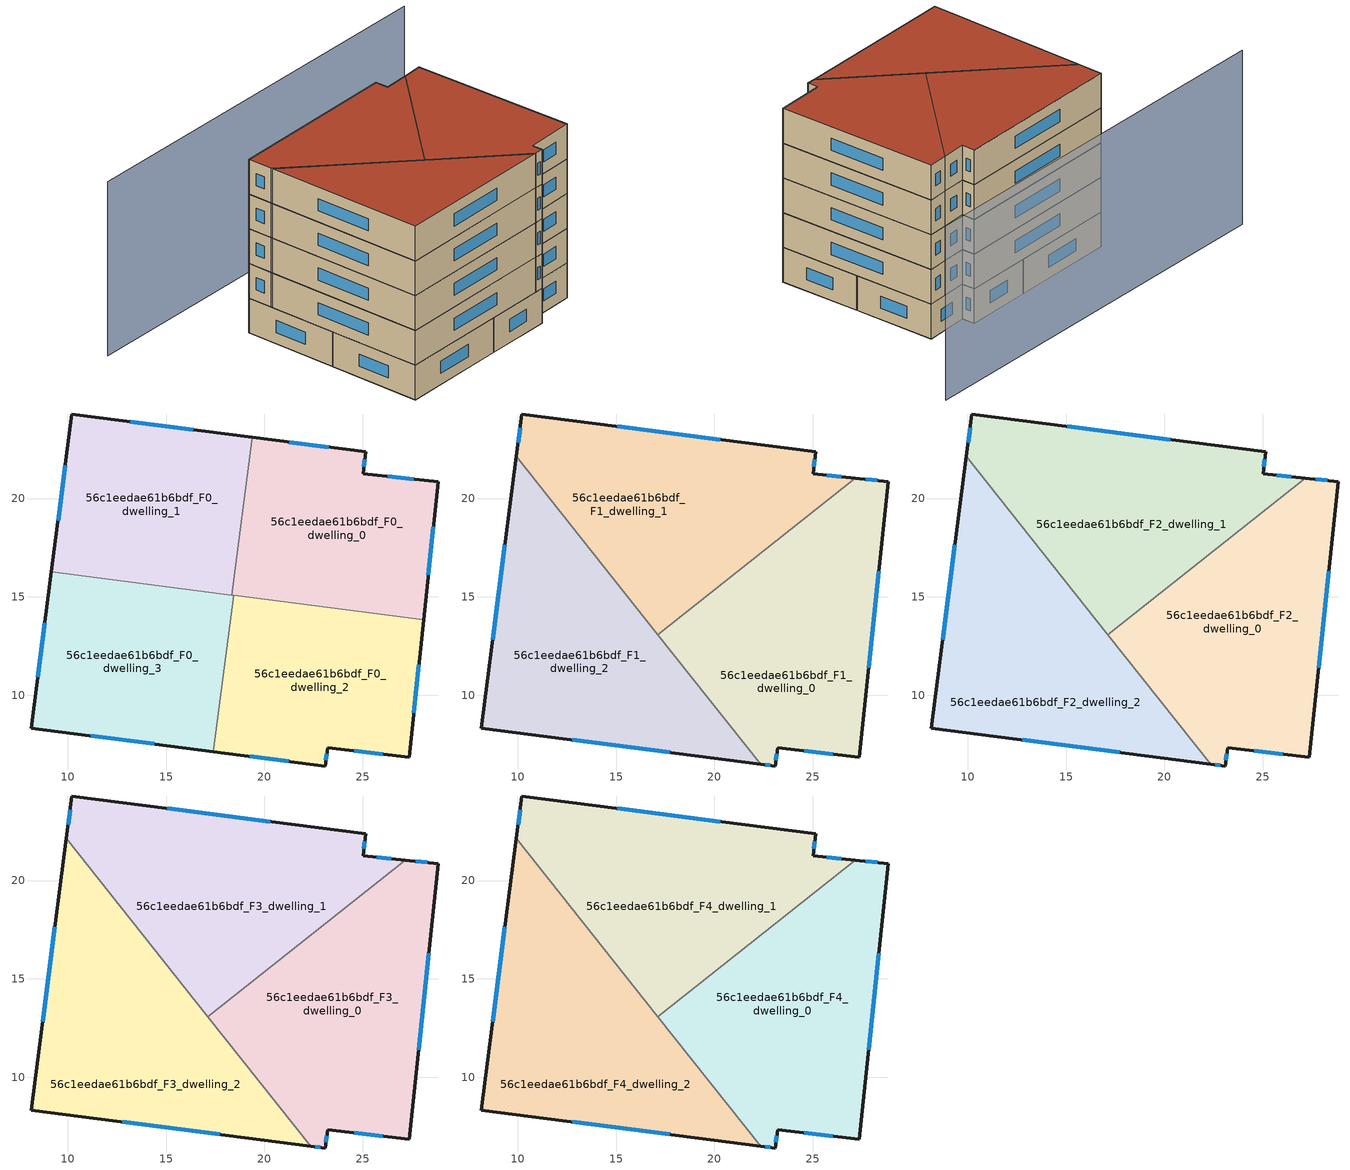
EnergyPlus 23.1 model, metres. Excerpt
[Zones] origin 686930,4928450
56c1eedae61b6bdf_F0_dwelling_0
 floor ground (EU_floor_Construction): 28.1,13.83 28.84,20.86 25.02,21.26 25.16,22.37 19.37,23.12 18.34,15.09 z0
 wall outside (EU_wall_Construction): 19.37,23.12 25.16,22.37 25.02,21.26 28.84,20.86 28.1,13.83 z0:3
 wall to 56c1eedae61b6bdf_F0_dwelling_1 (EU_wall_Construction): 18.34,15.09 19.37,23.12 z0:3
 wall to 56c1eedae61b6bdf_F0_dwelling_2 (EU_wall_Construction): 28.1,13.83 18.43,15.08 z0:3
 wall to 56c1eedae61b6bdf_F0_dwelling_3 (EU_wall_Construction): 18.43,15.08 18.34,15.09 z0:3
 window (EU_Window_Construction): 26.27,21.13 27.6,20.99 / 28.6,18.58 28.34,16.12 / 21.26,22.88 23.28,22.62 / 25.12,22.01 25.07,21.62 z0.98:2.02
56c1eedae61b6bdf_F0_dwelling_1
 floor ground (EU_floor_Construction): 18.34,15.09 19.37,23.12 10.2,24.3 9.17,16.27 z0
 wall outside (EU_wall_Construction): 9.17,16.27 10.2,24.3 19.37,23.12 z0:3
 wall to 56c1eedae61b6bdf_F0_dwelling_3 (EU_wall_Construction): 18.34,15.09 9.17,16.27 z0:3
 window (EU_Window_Construction): 9.51,18.88 9.87,21.69 / 13.19,23.92 16.39,23.5 z0.98:2.02
56c1eedae61b6bdf_F0_dwelling_2
 floor ground (EU_floor_Construction): 27.36,6.84 28.1,13.83 18.43,15.08 17.41,7.13 23.09,6.39 23.21,7.31 z0
 wall outside (EU_wall_Construction): 28.1,13.83 27.36,6.84 23.21,7.31 23.09,6.39 17.41,7.13 z0:3
 wall to 56c1eedae61b6bdf_F0_dwelling_3 (EU_wall_Construction): 17.41,7.13 18.43,15.08 z0:3
 window (EU_Window_Construction): 26.01,7 24.56,7.16 / 23.17,7.01 23.13,6.69 / 21.24,6.63 19.26,6.89 / 27.86,11.56 27.6,9.11 z0.98:2.02
 ceiling adiabatic (EU_roof_Construction): 19.48,14.94 18.29,14 18.43,15.08 z3
56c1eedae61b6bdf_F0_dwelling_3
 floor ground (EU_floor_Construction): 17.41,7.13 18.43,15.08 9.17,16.27 8.14,8.32 z0
 wall outside (EU_wall_Construction): 17.41,7.13 8.14,8.32 9.17,16.27 z0:3
 window (EU_Window_Construction): 14.39,7.52 11.16,7.93 / 8.48,10.91 8.84,13.69 z0.98:2.02
 ceiling adiabatic (EU_roof_Construction): 18.43,15.08 18.29,14 17.13,13.07 15.2,15.49 z3
56c1eedae61b6bdf_F1_dwelling_0
 floor to 56c1eedae61b6bdf_F0_dwelling_2 (EU_floor_Construction): 27.36,6.84 28.1,13.83 19.48,14.94 18.29,14 18.03,11.94 22.35,6.49 23.09,6.39 23.21,7.31 z3
 floor to 56c1eedae61b6bdf_F0_dwelling_0 (EU_floor_Construction): 28.1,13.83 28.84,20.86 27.16,21.04 19.48,14.94 z3
 floor to 56c1eedae61b6bdf_F0_dwelling_3 (EU_floor_Construction): 18.03,11.94 18.29,14 17.13,13.07 z3
 wall outside (EU_wall_Construction): 27.16,21.04 28.84,20.86 27.36,6.84 23.21,7.31 23.09,6.39 22.35,6.49 z3:6
 wall to 56c1eedae61b6bdf_F1_dwelling_1 (EU_wall_Construction): 17.13,13.07 27.16,21.04 z3:6
 wall to 56c1eedae61b6bdf_F1_dwelling_2 (EU_wall_Construction): 22.35,6.49 17.13,13.07 z3:6
 window (EU_Window_Construction): 27.71,20.98 28.3,20.92 / 28.36,16.3 27.85,11.4 / 26.01,7 24.56,7.16 / 23.17,7.01 23.13,6.69 / 22.85,6.42 22.59,6.46 z3.98:5.02
56c1eedae61b6bdf_F1_dwelling_1
 floor to 56c1eedae61b6bdf_F0_dwelling_0 (EU_floor_Construction): 27.16,21.04 25.02,21.26 25.16,22.37 19.37,23.12 18.34,15.09 19.48,14.94 z3
 floor to 56c1eedae61b6bdf_F0_dwelling_1 (EU_floor_Construction): 18.34,15.09 19.37,23.12 10.2,24.3 9.93,22.14 15.2,15.49 z3
 floor adiabatic (EU_floor_Construction): 19.48,14.94 15.2,15.49 17.13,13.07 z3
 wall outside (EU_wall_Construction): 9.93,22.14 10.2,24.3 25.16,22.37 25.02,21.26 27.16,21.04 z3:6
 wall to 56c1eedae61b6bdf_F1_dwelling_2 (EU_wall_Construction): 17.13,13.07 9.93,22.14 z3:6
 window (EU_Window_Construction): 15.07,23.68 20.3,23 / 25.12,22.01 25.07,21.62 / 25.72,21.19 26.47,21.11 / 10.02,22.84 10.11,23.6 z3.98:5.02
56c1eedae61b6bdf_F1_dwelling_2
 floor to 56c1eedae61b6bdf_F0_dwelling_3 (EU_floor_Construction): 17.41,7.13 18.03,11.94 15.2,15.49 9.17,16.27 8.14,8.32 z3
 floor to 56c1eedae61b6bdf_F0_dwelling_2 (EU_floor_Construction): 22.35,6.49 18.03,11.94 17.41,7.13 z3
 floor to 56c1eedae61b6bdf_F0_dwelling_1 (EU_floor_Construction): 15.2,15.49 9.93,22.14 9.17,16.27 z3
 wall outside (EU_wall_Construction): 22.35,6.49 8.14,8.32 9.93,22.14 z3:6
 window (EU_Window_Construction): 17.73,7.09 12.77,7.73 / 8.72,12.82 9.35,17.65 z3.98:5.02
56c1eedae61b6bdf_F2_dwelling_0
 floor to 56c1eedae61b6bdf_F1_dwelling_0 (EU_floor_Construction): 27.36,6.84 28.84,20.86 27.16,21.04 17.13,13.07 22.35,6.49 23.09,6.39 23.21,7.31 z6
 wall outside (EU_wall_Construction): 27.16,21.04 28.84,20.86 27.36,6.84 23.21,7.31 23.09,6.39 22.35,6.49 z6:9
 wall to 56c1eedae61b6bdf_F2_dwelling_1 (EU_wall_Construction): 17.13,13.07 27.16,21.04 z6:9
 wall to 56c1eedae61b6bdf_F2_dwelling_2 (EU_wall_Construction): 22.35,6.49 17.13,13.07 z6:9
 window (EU_Window_Construction): 27.71,20.98 28.3,20.92 / 28.36,16.3 27.85,11.4 / 26.01,7 24.56,7.16 / 23.17,7.01 23.13,6.69 / 22.85,6.42 22.59,6.46 z6.98:8.02
56c1eedae61b6bdf_F2_dwelling_1
 floor to 56c1eedae61b6bdf_F1_dwelling_1 (EU_floor_Construction): 27.16,21.04 25.02,21.26 25.16,22.37 10.2,24.3 9.93,22.14 17.13,13.07 z6
 wall outside (EU_wall_Construction): 9.93,22.14 10.2,24.3 25.16,22.37 25.02,21.26 27.16,21.04 z6:9
 wall to 56c1eedae61b6bdf_F2_dwelling_2 (EU_wall_Construction): 17.13,13.07 9.93,22.14 z6:9
 window (EU_Window_Construction): 15.07,23.68 20.3,23 / 25.12,22.01 25.07,21.62 / 25.72,21.19 26.47,21.11 / 10.02,22.84 10.11,23.6 z6.98:8.02
56c1eedae61b6bdf_F2_dwelling_2
 floor to 56c1eedae61b6bdf_F1_dwelling_2 (EU_floor_Construction): 22.35,6.49 9.93,22.14 8.14,8.32 z6
 wall outside (EU_wall_Construction): 22.35,6.49 8.14,8.32 9.93,22.14 z6:9
 window (EU_Window_Construction): 17.73,7.09 12.77,7.73 / 8.72,12.82 9.35,17.65 z6.98:8.02
56c1eedae61b6bdf_F3_dwelling_0
 floor to 56c1eedae61b6bdf_F2_dwelling_0 (EU_floor_Construction): 27.36,6.84 28.84,20.86 27.16,21.04 17.13,13.07 22.35,6.49 23.09,6.39 23.21,7.31 z9
 wall outside (EU_wall_Construction): 27.16,21.04 28.84,20.86 27.36,6.84 23.21,7.31 23.09,6.39 22.35,6.49 z9:12
 wall to 56c1eedae61b6bdf_F3_dwelling_1 (EU_wall_Construction): 17.13,13.07 27.16,21.04 z9:12
 wall to 56c1eedae61b6bdf_F3_dwelling_2 (EU_wall_Construction): 22.35,6.49 17.13,13.07 z9:12
 window (EU_Window_Construction): 27.71,20.98 28.3,20.92 / 28.36,16.3 27.85,11.4 / 26.01,7 24.56,7.16 / 23.17,7.01 23.13,6.69 / 22.85,6.42 22.59,6.46 z9.98:11.02
56c1eedae61b6bdf_F3_dwelling_1
 floor to 56c1eedae61b6bdf_F2_dwelling_1 (EU_floor_Construction): 27.16,21.04 25.02,21.26 25.16,22.37 10.2,24.3 9.93,22.14 17.13,13.07 z9
 wall outside (EU_wall_Construction): 9.93,22.14 10.2,24.3 25.16,22.37 25.02,21.26 27.16,21.04 z9:12
 wall to 56c1eedae61b6bdf_F3_dwelling_2 (EU_wall_Construction): 17.13,13.07 9.93,22.14 z9:12
 window (EU_Window_Construction): 15.07,23.68 20.3,23 / 25.12,22.01 25.07,21.62 / 25.72,21.19 26.47,21.11 / 10.02,22.84 10.11,23.6 z9.98:11.02
56c1eedae61b6bdf_F3_dwelling_2
 floor to 56c1eedae61b6bdf_F2_dwelling_2 (EU_floor_Construction): 22.35,6.49 9.93,22.14 8.14,8.32 z9
 wall outside (EU_wall_Construction): 22.35,6.49 8.14,8.32 9.93,22.14 z9:12
 window (EU_Window_Construction): 17.73,7.09 12.77,7.73 / 8.72,12.82 9.35,17.65 z9.98:11.02
56c1eedae61b6bdf_F4_dwelling_0
 floor to 56c1eedae61b6bdf_F3_dwelling_0 (EU_floor_Construction): 27.36,6.84 28.84,20.86 27.16,21.04 17.13,13.07 22.35,6.49 23.09,6.39 23.21,7.31 z12
 wall outside (EU_wall_Construction): 27.16,21.04 28.84,20.86 27.36,6.84 23.21,7.31 23.09,6.39 22.35,6.49 z12:15
 wall to 56c1eedae61b6bdf_F4_dwelling_1 (EU_wall_Construction): 17.13,13.07 27.16,21.04 z12:15
 wall to 56c1eedae61b6bdf_F4_dwelling_2 (EU_wall_Construction): 22.35,6.49 17.13,13.07 z12:15
 window (EU_Window_Construction): 27.71,20.98 28.3,20.92 / 28.36,16.3 27.85,11.4 / 26.01,7 24.56,7.16 / 23.17,7.01 23.13,6.69 / 22.85,6.42 22.59,6.46 z12.98:14.02
 roof outside (EU_roof_Construction): 28.84,20.86 27.36,6.84 23.21,7.31 23.09,6.39 22.35,6.49 17.13,13.07 27.16,21.04 z15
56c1eedae61b6bdf_F4_dwelling_1
 floor to 56c1eedae61b6bdf_F3_dwelling_1 (EU_floor_Construction): 27.16,21.04 25.02,21.26 25.16,22.37 10.2,24.3 9.93,22.14 17.13,13.07 z12
 wall outside (EU_wall_Construction): 9.93,22.14 10.2,24.3 25.16,22.37 25.02,21.26 27.16,21.04 z12:15
 wall to 56c1eedae61b6bdf_F4_dwelling_2 (EU_wall_Construction): 17.13,13.07 9.93,22.14 z12:15
 window (EU_Window_Construction): 15.07,23.68 20.3,23 / 25.12,22.01 25.07,21.62 / 25.72,21.19 26.47,21.11 / 10.02,22.84 10.11,23.6 z12.98:14.02
 roof outside (EU_roof_Construction): 25.16,22.37 25.02,21.26 27.16,21.04 17.13,13.07 9.93,22.14 10.2,24.3 z15
56c1eedae61b6bdf_F4_dwelling_2
 floor to 56c1eedae61b6bdf_F3_dwelling_2 (EU_floor_Construction): 22.35,6.49 9.93,22.14 8.14,8.32 z12
 wall outside (EU_wall_Construction): 22.35,6.49 8.14,8.32 9.93,22.14 z12:15
 window (EU_Window_Construction): 17.73,7.09 12.77,7.73 / 8.72,12.82 9.35,17.65 z12.98:14.02
 roof outside (EU_roof_Construction): 9.93,22.14 22.35,6.49 8.14,8.32 z15
shading: 36.12,26.7 1.69,31.48 z0:15
[Building]
EU S2 Campaign: North Axis=0; Terrain=City; Solar Distribution=FullExterior
[Site:Location]
Bologna: Latitude=44.5; Longitude=11.25; Time Zone=1; Elevation=37
[SizingPeriod:WeatherFileDays]
AnnualSizingPeriod: Begin Month=1; Begin Day of Month=1; End Month=12; End Day of Month=31; Day of Week for Start Day=Monday; Use Weather File Daylight Saving Period=No; Use Weather File Rain and Snow Indicators=No
[MATERIAL]
EU_InternalMass_Material: Roughness=MediumRough; Thickness=0.1; Conductivity=1; Density=1800; Specific Heat=900; Thermal Absorptance=0.9; Solar Absorptance=0.7; Visible Absorptance=0.7
[MATERIAL:NOMASS] Roughness=MediumRough; Thermal Absorptance=0.9; Solar Absorptance=0.7; Visible Absorptance=0.7
Name | Thermal Resistance
EU_wall_NoMass | 0.905828
EU_roof_NoMass | 0.37593
EU_floor_NoMass | 0.67114
[WINDOWMATERIAL:SIMPLEGLAZINGSYSTEM]
EU_Window_SimpleGlazing: UFactor=4.52486; Solar Heat Gain Coefficient=0.85; Visible Transmittance=0.85
[CONSTRUCTION]
EU_wall_Construction: EU_wall_NoMass
EU_roof_Construction: EU_roof_NoMass
EU_floor_Construction: EU_floor_NoMass
EU_InternalMass_Construction: EU_InternalMass_Material
EU_Window_Construction: EU_Window_SimpleGlazing
[ZONE] Type=1; Multiplier=1; Ceiling Height=autocalculate; Floor Area=autocalculate; Part of Total Floor Area=Yes
Name | Volume
56c1eedae61b6bdf_F0_dwelling_0 | 224.583
56c1eedae61b6bdf_F1_dwelling_0; 56c1eedae61b6bdf_F2_dwelling_0; 56c1eedae61b6bdf_F3_dwelling_0; 56c1eedae61b6bdf_F4_dwelling_0 | 299.458
56c1eedae61b6bdf_F0_dwelling_1 | 224.572
56c1eedae61b6bdf_F1_dwelling_1; 56c1eedae61b6bdf_F2_dwelling_1; 56c1eedae61b6bdf_F3_dwelling_1; 56c1eedae61b6bdf_F4_dwelling_1 | 299.45
56c1eedae61b6bdf_F0_dwelling_2 | 224.606
56c1eedae61b6bdf_F1_dwelling_2; 56c1eedae61b6bdf_F2_dwelling_2; 56c1eedae61b6bdf_F3_dwelling_2; 56c1eedae61b6bdf_F4_dwelling_2 | 299.452
56c1eedae61b6bdf_F0_dwelling_3 | 224.598
[INTERNALMASS] Construction=EU_InternalMass_Construction
Name | Zone or ZoneList | Surface Area
56c1eedae61b6bdf_F0_dwelling_0_EU_InternalMass | 56c1eedae61b6bdf_F0_dwelling_0 | 74.8585
56c1eedae61b6bdf_F0_dwelling_1_EU_InternalMass | 56c1eedae61b6bdf_F0_dwelling_1 | 74.8592
56c1eedae61b6bdf_F0_dwelling_2_EU_InternalMass | 56c1eedae61b6bdf_F0_dwelling_2 | 74.8687
56c1eedae61b6bdf_F0_dwelling_3_EU_InternalMass | 56c1eedae61b6bdf_F0_dwelling_3 | 74.8689
56c1eedae61b6bdf_F1_dwelling_0_EU_InternalMass | 56c1eedae61b6bdf_F1_dwelling_0 | 99.8205
56c1eedae61b6bdf_F1_dwelling_1_EU_InternalMass | 56c1eedae61b6bdf_F1_dwelling_1 | 99.8181
56c1eedae61b6bdf_F1_dwelling_2_EU_InternalMass | 56c1eedae61b6bdf_F1_dwelling_2 | 99.8172
56c1eedae61b6bdf_F2_dwelling_0_EU_InternalMass | 56c1eedae61b6bdf_F2_dwelling_0 | 99.8205
56c1eedae61b6bdf_F2_dwelling_1_EU_InternalMass | 56c1eedae61b6bdf_F2_dwelling_1 | 99.8181
56c1eedae61b6bdf_F2_dwelling_2_EU_InternalMass | 56c1eedae61b6bdf_F2_dwelling_2 | 99.8172
56c1eedae61b6bdf_F3_dwelling_0_EU_InternalMass | 56c1eedae61b6bdf_F3_dwelling_0 | 99.8205
56c1eedae61b6bdf_F3_dwelling_1_EU_InternalMass | 56c1eedae61b6bdf_F3_dwelling_1 | 99.8181
56c1eedae61b6bdf_F3_dwelling_2_EU_InternalMass | 56c1eedae61b6bdf_F3_dwelling_2 | 99.8172
56c1eedae61b6bdf_F4_dwelling_0_EU_InternalMass | 56c1eedae61b6bdf_F4_dwelling_0 | 99.8205
56c1eedae61b6bdf_F4_dwelling_1_EU_InternalMass | 56c1eedae61b6bdf_F4_dwelling_1 | 99.8181
56c1eedae61b6bdf_F4_dwelling_2_EU_InternalMass | 56c1eedae61b6bdf_F4_dwelling_2 | 99.8172
[OTHEREQUIPMENT] Fuel Type=Electricity; Design Level Calculation Method=Watts/Area; Power per Zone Floor Area=1; Fraction Latent=0; Fraction Radiant=0; Fraction Lost=0; Carbon Dioxide Generation Rate=0; EndUse Subcategory=EU_Step8_InternalGains
Name | Zone or ZoneList or Space or SpaceList | Schedule
EU_Step8_InternalGain_56c1eedae61b6bdf_F0_dwelling_0_f000 | 56c1eedae61b6bdf_F0_dwelling_0 | EU_Step8_GainSchedule_56c1eedae61b6bdf_F0_dwelling_0_f000
EU_Step8_InternalGain_56c1eedae61b6bdf_F0_dwelling_1_f000 | 56c1eedae61b6bdf_F0_dwelling_1 | EU_Step8_GainSchedule_56c1eedae61b6bdf_F0_dwelling_1_f000
EU_Step8_InternalGain_56c1eedae61b6bdf_F0_dwelling_2_f000 | 56c1eedae61b6bdf_F0_dwelling_2 | EU_Step8_GainSchedule_56c1eedae61b6bdf_F0_dwelling_2_f000
EU_Step8_InternalGain_56c1eedae61b6bdf_F0_dwelling_3_f000 | 56c1eedae61b6bdf_F0_dwelling_3 | EU_Step8_GainSchedule_56c1eedae61b6bdf_F0_dwelling_3_f000
EU_Step8_InternalGain_56c1eedae61b6bdf_F1_dwelling_0_f000 | 56c1eedae61b6bdf_F1_dwelling_0 | EU_Step8_GainSchedule_56c1eedae61b6bdf_F1_dwelling_0_f000
EU_Step8_InternalGain_56c1eedae61b6bdf_F1_dwelling_1_f000 | 56c1eedae61b6bdf_F1_dwelling_1 | EU_Step8_GainSchedule_56c1eedae61b6bdf_F1_dwelling_1_f000
EU_Step8_InternalGain_56c1eedae61b6bdf_F1_dwelling_2_f000 | 56c1eedae61b6bdf_F1_dwelling_2 | EU_Step8_GainSchedule_56c1eedae61b6bdf_F1_dwelling_2_f000
EU_Step8_InternalGain_56c1eedae61b6bdf_F2_dwelling_0_f000 | 56c1eedae61b6bdf_F2_dwelling_0 | EU_Step8_GainSchedule_56c1eedae61b6bdf_F2_dwelling_0_f000
EU_Step8_InternalGain_56c1eedae61b6bdf_F2_dwelling_1_f000 | 56c1eedae61b6bdf_F2_dwelling_1 | EU_Step8_GainSchedule_56c1eedae61b6bdf_F2_dwelling_1_f000
EU_Step8_InternalGain_56c1eedae61b6bdf_F2_dwelling_2_f000 | 56c1eedae61b6bdf_F2_dwelling_2 | EU_Step8_GainSchedule_56c1eedae61b6bdf_F2_dwelling_2_f000
EU_Step8_InternalGain_56c1eedae61b6bdf_F3_dwelling_0_f000 | 56c1eedae61b6bdf_F3_dwelling_0 | EU_Step8_GainSchedule_56c1eedae61b6bdf_F3_dwelling_0_f000
EU_Step8_InternalGain_56c1eedae61b6bdf_F3_dwelling_1_f000 | 56c1eedae61b6bdf_F3_dwelling_1 | EU_Step8_GainSchedule_56c1eedae61b6bdf_F3_dwelling_1_f000
EU_Step8_InternalGain_56c1eedae61b6bdf_F3_dwelling_2_f000 | 56c1eedae61b6bdf_F3_dwelling_2 | EU_Step8_GainSchedule_56c1eedae61b6bdf_F3_dwelling_2_f000
EU_Step8_InternalGain_56c1eedae61b6bdf_F4_dwelling_0_f000 | 56c1eedae61b6bdf_F4_dwelling_0 | EU_Step8_GainSchedule_56c1eedae61b6bdf_F4_dwelling_0_f000
EU_Step8_InternalGain_56c1eedae61b6bdf_F4_dwelling_1_f000 | 56c1eedae61b6bdf_F4_dwelling_1 | EU_Step8_GainSchedule_56c1eedae61b6bdf_F4_dwelling_1_f000
EU_Step8_InternalGain_56c1eedae61b6bdf_F4_dwelling_2_f000 | 56c1eedae61b6bdf_F4_dwelling_2 | EU_Step8_GainSchedule_56c1eedae61b6bdf_F4_dwelling_2_f000
[ZONEVENTILATION:DESIGNFLOWRATE] Schedule=EU_AlwaysOn; Design Flow Rate Calculation Method=AirChanges/Hour; Air Changes per Hour=0.73129; Ventilation Type=Natural; Fan Pressure Rise=0; Fan Total Efficiency=1; Constant Term Coefficient=1; Temperature Term Coefficient=0; Velocity Term Coefficient=0; Velocity Squared Term Coefficient=0; Minimum Indoor Temperature=-100; Maximum Indoor Temperature=100; Delta Temperature=-100; Minimum Outdoor Temperature=-100; Maximum Outdoor Temperature=100; Maximum Wind Speed=40
Name | Zone or ZoneList or Space or SpaceList
EU_ConstantAir_56c1eedae61b6bdf_F0_dwelling_0 | 56c1eedae61b6bdf_F0_dwelling_0
EU_ConstantAir_56c1eedae61b6bdf_F0_dwelling_1 | 56c1eedae61b6bdf_F0_dwelling_1
EU_ConstantAir_56c1eedae61b6bdf_F0_dwelling_2 | 56c1eedae61b6bdf_F0_dwelling_2
EU_ConstantAir_56c1eedae61b6bdf_F0_dwelling_3 | 56c1eedae61b6bdf_F0_dwelling_3
EU_ConstantAir_56c1eedae61b6bdf_F1_dwelling_0 | 56c1eedae61b6bdf_F1_dwelling_0
EU_ConstantAir_56c1eedae61b6bdf_F1_dwelling_1 | 56c1eedae61b6bdf_F1_dwelling_1
EU_ConstantAir_56c1eedae61b6bdf_F1_dwelling_2 | 56c1eedae61b6bdf_F1_dwelling_2
EU_ConstantAir_56c1eedae61b6bdf_F2_dwelling_0 | 56c1eedae61b6bdf_F2_dwelling_0
EU_ConstantAir_56c1eedae61b6bdf_F2_dwelling_1 | 56c1eedae61b6bdf_F2_dwelling_1
EU_ConstantAir_56c1eedae61b6bdf_F2_dwelling_2 | 56c1eedae61b6bdf_F2_dwelling_2
EU_ConstantAir_56c1eedae61b6bdf_F3_dwelling_0 | 56c1eedae61b6bdf_F3_dwelling_0
EU_ConstantAir_56c1eedae61b6bdf_F3_dwelling_1 | 56c1eedae61b6bdf_F3_dwelling_1
EU_ConstantAir_56c1eedae61b6bdf_F3_dwelling_2 | 56c1eedae61b6bdf_F3_dwelling_2
EU_ConstantAir_56c1eedae61b6bdf_F4_dwelling_0 | 56c1eedae61b6bdf_F4_dwelling_0
EU_ConstantAir_56c1eedae61b6bdf_F4_dwelling_1 | 56c1eedae61b6bdf_F4_dwelling_1
EU_ConstantAir_56c1eedae61b6bdf_F4_dwelling_2 | 56c1eedae61b6bdf_F4_dwelling_2
[HVACTEMPLATE:THERMOSTAT] Constant Heating Setpoint=20; Constant Cooling Setpoint=50
EU_HeatOnly_56c1eedae61b6bdf_F0_dwelling_0; EU_HeatOnly_56c1eedae61b6bdf_F0_dwelling_1; EU_HeatOnly_56c1eedae61b6bdf_F0_dwelling_2; EU_HeatOnly_56c1eedae61b6bdf_F0_dwelling_3; EU_HeatOnly_56c1eedae61b6bdf_F1_dwelling_0; EU_HeatOnly_56c1eedae61b6bdf_F1_dwelling_1; EU_HeatOnly_56c1eedae61b6bdf_F1_dwelling_2; EU_HeatOnly_56c1eedae61b6bdf_F2_dwelling_0; EU_HeatOnly_56c1eedae61b6bdf_F2_dwelling_1; EU_HeatOnly_56c1eedae61b6bdf_F2_dwelling_2; EU_HeatOnly_56c1eedae61b6bdf_F3_dwelling_0; EU_HeatOnly_56c1eedae61b6bdf_F3_dwelling_1; EU_HeatOnly_56c1eedae61b6bdf_F3_dwelling_2; EU_HeatOnly_56c1eedae61b6bdf_F4_dwelling_0; EU_HeatOnly_56c1eedae61b6bdf_F4_dwelling_1; EU_HeatOnly_56c1eedae61b6bdf_F4_dwelling_2
[HVACTEMPLATE:ZONE:IDEALLOADSAIRSYSTEM] System Availability Schedule=EU_AlwaysOn; Maximum Heating Supply Air Temperature=50; Minimum Cooling Supply Air Temperature=13; Maximum Heating Supply Air Humidity Ratio=0.0156; Minimum Cooling Supply Air Humidity Ratio=0.0077; Heating Limit=NoLimit; Cooling Limit=NoLimit; Heating Availability Schedule=EU_AlwaysOn; Cooling Availability Schedule=EU_CoolingOff; Dehumidification Control Type=ConstantSensibleHeatRatio; Cooling Sensible Heat Ratio=0.7; Dehumidification Setpoint=60; Humidification Control Type=None; Humidification Setpoint=30; Outdoor Air Method=None; Outdoor Air Flow Rate per Person=0.00944; Outdoor Air Flow Rate per Zone Floor Area=0; Outdoor Air Flow Rate per Zone=0; Demand Controlled Ventilation Type=None; Outdoor Air Economizer Type=NoEconomizer; Heat Recovery Type=None; Sensible Heat Recovery Effectiveness=0.7; Latent Heat Recovery Effectiveness=0.65
Name | Template Thermostat
56c1eedae61b6bdf_F0_dwelling_0 | EU_HeatOnly_56c1eedae61b6bdf_F0_dwelling_0
56c1eedae61b6bdf_F0_dwelling_1 | EU_HeatOnly_56c1eedae61b6bdf_F0_dwelling_1
56c1eedae61b6bdf_F0_dwelling_2 | EU_HeatOnly_56c1eedae61b6bdf_F0_dwelling_2
56c1eedae61b6bdf_F0_dwelling_3 | EU_HeatOnly_56c1eedae61b6bdf_F0_dwelling_3
56c1eedae61b6bdf_F1_dwelling_0 | EU_HeatOnly_56c1eedae61b6bdf_F1_dwelling_0
56c1eedae61b6bdf_F1_dwelling_1 | EU_HeatOnly_56c1eedae61b6bdf_F1_dwelling_1
56c1eedae61b6bdf_F1_dwelling_2 | EU_HeatOnly_56c1eedae61b6bdf_F1_dwelling_2
56c1eedae61b6bdf_F2_dwelling_0 | EU_HeatOnly_56c1eedae61b6bdf_F2_dwelling_0
56c1eedae61b6bdf_F2_dwelling_1 | EU_HeatOnly_56c1eedae61b6bdf_F2_dwelling_1
56c1eedae61b6bdf_F2_dwelling_2 | EU_HeatOnly_56c1eedae61b6bdf_F2_dwelling_2
56c1eedae61b6bdf_F3_dwelling_0 | EU_HeatOnly_56c1eedae61b6bdf_F3_dwelling_0
56c1eedae61b6bdf_F3_dwelling_1 | EU_HeatOnly_56c1eedae61b6bdf_F3_dwelling_1
56c1eedae61b6bdf_F3_dwelling_2 | EU_HeatOnly_56c1eedae61b6bdf_F3_dwelling_2
56c1eedae61b6bdf_F4_dwelling_0 | EU_HeatOnly_56c1eedae61b6bdf_F4_dwelling_0
56c1eedae61b6bdf_F4_dwelling_1 | EU_HeatOnly_56c1eedae61b6bdf_F4_dwelling_1
56c1eedae61b6bdf_F4_dwelling_2 | EU_HeatOnly_56c1eedae61b6bdf_F4_dwelling_2
[SIZING:ZONE] Zone Cooling Design Supply Air Temperature Input Method=SupplyAirTemperature; Zone Cooling Design Supply Air Temperature=13; Zone Heating Design Supply Air Temperature Input Method=SupplyAirTemperature; Zone Heating Design Supply Air Temperature=50; Zone Cooling Design Supply Air Humidity Ratio=0.008; Zone Heating Design Supply Air Humidity Ratio=0.008; Cooling Design Air Flow Method=DesignDay; Cooling Design Air Flow Rate=0; Cooling Minimum Air Flow per Zone Floor Area=0.000762; Cooling Minimum Air Flow=0; Cooling Minimum Air Flow Fraction=0.2; Heating Design Air Flow Method=DesignDay; Heating Design Air Flow Rate=0; Heating Maximum Air Flow per Zone Floor Area=0.002032; Heating Maximum Air Flow=0.141576; Heating Maximum Air Flow Fraction=0.3; Account for Dedicated Outdoor Air System=No; Dedicated Outdoor Air System Control Strategy=NeutralSupplyAir; Dedicated Outdoor Air Low Setpoint Temperature for Design=autosize; Dedicated Outdoor Air High Setpoint Temperature for Design=autosize; Zone Load Sizing Method=Sensible Load Only No Latent Load; Zone Latent Cooling Design Supply Air Humidity Ratio Input Method=HumidityRatioDifference; Zone Cooling Design Supply Air Humidity Ratio Difference=0.005; Zone Latent Heating Design Supply Air Humidity Ratio Input Method=HumidityRatioDifference; Zone Humidification Design Supply Air Humidity Ratio Difference=0.005
56c1eedae61b6bdf_F0_dwelling_0; 56c1eedae61b6bdf_F0_dwelling_1; 56c1eedae61b6bdf_F0_dwelling_2; 56c1eedae61b6bdf_F0_dwelling_3; 56c1eedae61b6bdf_F1_dwelling_0; 56c1eedae61b6bdf_F1_dwelling_1; 56c1eedae61b6bdf_F1_dwelling_2; 56c1eedae61b6bdf_F2_dwelling_0; 56c1eedae61b6bdf_F2_dwelling_1; 56c1eedae61b6bdf_F2_dwelling_2; 56c1eedae61b6bdf_F3_dwelling_0; 56c1eedae61b6bdf_F3_dwelling_1; 56c1eedae61b6bdf_F3_dwelling_2; 56c1eedae61b6bdf_F4_dwelling_0; 56c1eedae61b6bdf_F4_dwelling_1; 56c1eedae61b6bdf_F4_dwelling_2
[SCHEDULE:CONSTANT]
Name | Hourly Value
EU_AlwaysOn | 1
EU_CoolingOff | 0
[SCHEDULE:FILE] Column Number=1; Rows to Skip at Top=0; Number of Hours of Data=8760; Column Separator=Comma; Interpolate to Timestep=No; Minutes per Item=60; Adjust Schedule for Daylight Savings=Yes
Name | File
EU_Step8_GainSchedule_56c1eedae61b6bdf_F0_dwelling_0_f000 | ../../schedules/56c1eedae61b6bdf/56c1eedae61b6bdf_F0_dwelling_0_f000_gain.csv
EU_Step8_GainSchedule_56c1eedae61b6bdf_F0_dwelling_1_f000 | ../../schedules/56c1eedae61b6bdf/56c1eedae61b6bdf_F0_dwelling_1_f000_gain.csv
EU_Step8_GainSchedule_56c1eedae61b6bdf_F0_dwelling_2_f000 | ../../schedules/56c1eedae61b6bdf/56c1eedae61b6bdf_F0_dwelling_2_f000_gain.csv
EU_Step8_GainSchedule_56c1eedae61b6bdf_F0_dwelling_3_f000 | ../../schedules/56c1eedae61b6bdf/56c1eedae61b6bdf_F0_dwelling_3_f000_gain.csv
EU_Step8_GainSchedule_56c1eedae61b6bdf_F1_dwelling_0_f000 | ../../schedules/56c1eedae61b6bdf/56c1eedae61b6bdf_F1_dwelling_0_f000_gain.csv
EU_Step8_GainSchedule_56c1eedae61b6bdf_F1_dwelling_1_f000 | ../../schedules/56c1eedae61b6bdf/56c1eedae61b6bdf_F1_dwelling_1_f000_gain.csv
EU_Step8_GainSchedule_56c1eedae61b6bdf_F1_dwelling_2_f000 | ../../schedules/56c1eedae61b6bdf/56c1eedae61b6bdf_F1_dwelling_2_f000_gain.csv
EU_Step8_GainSchedule_56c1eedae61b6bdf_F2_dwelling_0_f000 | ../../schedules/56c1eedae61b6bdf/56c1eedae61b6bdf_F2_dwelling_0_f000_gain.csv
EU_Step8_GainSchedule_56c1eedae61b6bdf_F2_dwelling_1_f000 | ../../schedules/56c1eedae61b6bdf/56c1eedae61b6bdf_F2_dwelling_1_f000_gain.csv
EU_Step8_GainSchedule_56c1eedae61b6bdf_F2_dwelling_2_f000 | ../../schedules/56c1eedae61b6bdf/56c1eedae61b6bdf_F2_dwelling_2_f000_gain.csv
EU_Step8_GainSchedule_56c1eedae61b6bdf_F3_dwelling_0_f000 | ../../schedules/56c1eedae61b6bdf/56c1eedae61b6bdf_F3_dwelling_0_f000_gain.csv
EU_Step8_GainSchedule_56c1eedae61b6bdf_F3_dwelling_1_f000 | ../../schedules/56c1eedae61b6bdf/56c1eedae61b6bdf_F3_dwelling_1_f000_gain.csv
EU_Step8_GainSchedule_56c1eedae61b6bdf_F3_dwelling_2_f000 | ../../schedules/56c1eedae61b6bdf/56c1eedae61b6bdf_F3_dwelling_2_f000_gain.csv
EU_Step8_GainSchedule_56c1eedae61b6bdf_F4_dwelling_0_f000 | ../../schedules/56c1eedae61b6bdf/56c1eedae61b6bdf_F4_dwelling_0_f000_gain.csv
EU_Step8_GainSchedule_56c1eedae61b6bdf_F4_dwelling_1_f000 | ../../schedules/56c1eedae61b6bdf/56c1eedae61b6bdf_F4_dwelling_1_f000_gain.csv
EU_Step8_GainSchedule_56c1eedae61b6bdf_F4_dwelling_2_f000 | ../../schedules/56c1eedae61b6bdf/56c1eedae61b6bdf_F4_dwelling_2_f000_gain.csv
